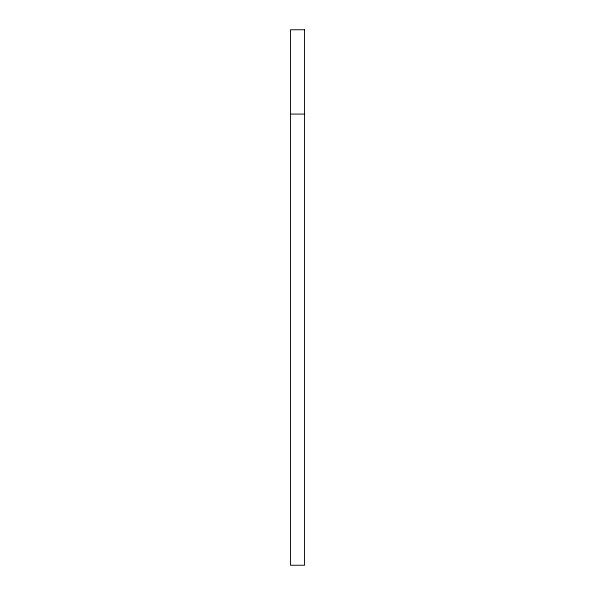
<?xml version="1.0" encoding="UTF-8"?>
<svg xmlns="http://www.w3.org/2000/svg" width="595" height="595" viewBox="0 0 595 595"><rect width="100%" height="100%" fill="white"/><g stroke="black" fill="none" stroke-linecap="round" stroke-linejoin="round"><path stroke-width="0.89" d="M290.472 114.084L304.528 114.084M304.528 29.75L290.472 29.75L290.472 565.25L304.528 565.25L304.528 29.75"/></g></svg>
